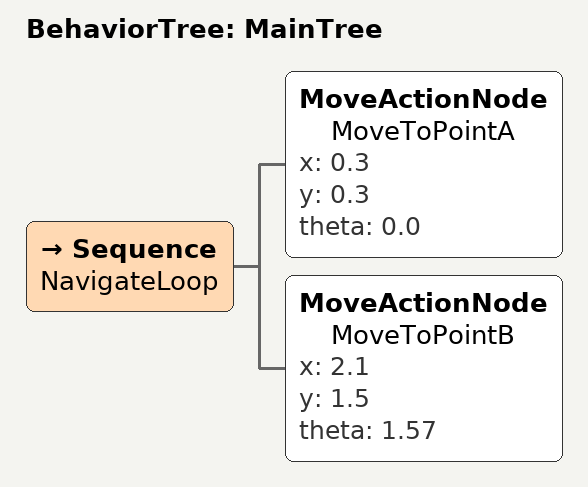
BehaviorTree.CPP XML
<root main_tree_to_execute="MainTree">
    <BehaviorTree ID="MainTree">
        <Sequence name="NavigateLoop">
            <MoveActionNode name="MoveToPointA" x="0.3" y="0.3" theta="0.0"/>
            <MoveActionNode name="MoveToPointB" x="2.1" y="1.5" theta="1.57"/>
        </Sequence>
    </BehaviorTree>
</root>
